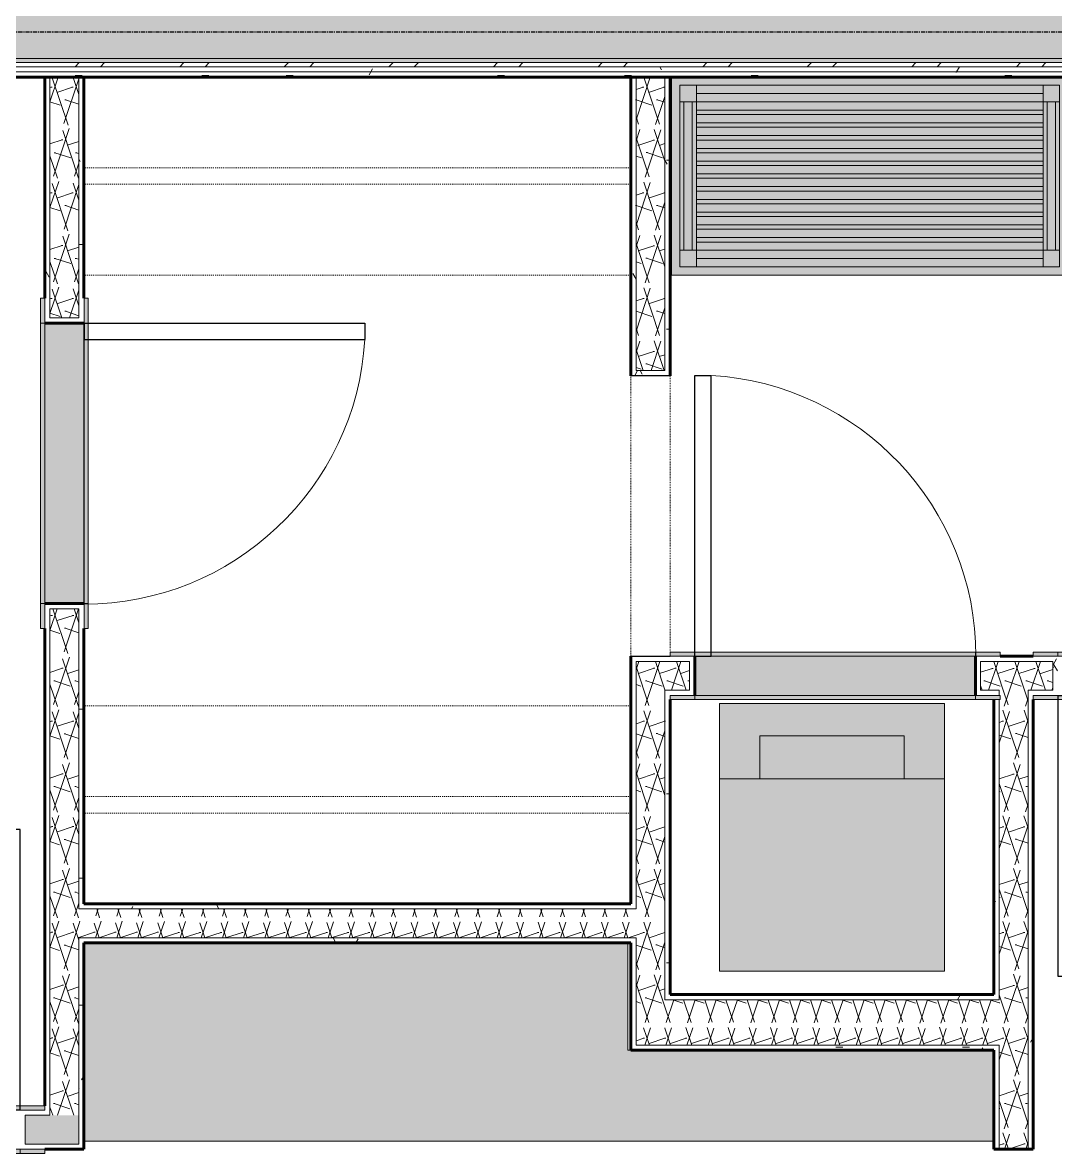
# Model space of a CAD drawing. Header units: inches. Extents: x -4110 to -1807, y 9775 to 11251.
# Drawn here: x -3692.7 to -3567.6, y 10703.3 to 10840.3 of the extents above; entities that cross this region are included whole.
import ezdxf

# ---------------------------------------------------------------- set-up
doc = ezdxf.new("R2010")
doc.units = ezdxf.units.IN
doc.header["$MEASUREMENT"] = 0
for name, pattern in [('Dash', [0.25, 0.125, -0.125]), ('Grid Line 1_2_', [0.875, 0.5, -0.125, 0.125, -0.125]), ('Overhead', [0.15625, 0.09375, -0.0625])]:
    doc.linetypes.add(name, pattern=pattern)
for name, color, linetype, lineweight in [('0-1', 7, 'Continuous', 5), ('0-2', 10, 'Continuous', 18), ('A-DETL-MEDM-1', 50, 'Continuous', 30), ('A-DETL-MEDM-2', 33, 'Overhead', 9), ('A-DOOR-3', 7, 'Continuous', 9), ('A-DOOR-4', 50, 'Continuous', 30), ('A-DOOR-5', 31, 'Overhead', 9), ('A-DOOR-FRAM-1', 31, 'Continuous', 18), ('A-DOOR-FRAM-2', 7, 'Continuous', 9), ('A-WALL', 113, 'Continuous', 18), ('A-WALL-1', 8, 'Continuous', 5), ('A-WALL-3', 250, 'Continuous', 60), ('A-WALL-4', 10, 'Continuous', 18), ('A-WALL-PATT-1', 7, 'Continuous', 9), ('A-WALL-PATT-2', 253, 'Continuous', 9), ('A-WALL-PATT-4', 111, 'Continuous', 9), ('I-WALL-4', 2, 'Continuous', 5), ('I-WALL-5', 2, 'Continuous', 60), ('P-SANR-FIXT-1', 7, 'Continuous', 9), ('P-SANR-FIXT-2', 135, 'Continuous', 9), ('Q-CASE-1', 90, 'Continuous', 9), ('Q-CASE-2', 127, 'Continuous', 9), ('Q-CASE-3', 7, 'Continuous', 9), ('Q-CASE-7', 254, 'Continuous', 9), ('Q-CASE-HDLN-1', 7, 'Dash', 9), ('S-GRID-1', 1, 'Grid Line 1_2_', 30)]:
    doc.layers.add(name, color=color, linetype=linetype, lineweight=lineweight)
pattern_1 = [(0, (0, 0), (20.48, 5.12), [0.845, -14.515, 0.845, -14.515, -81.92]), (0, (0, 0), (20.48, 5.12), [-30.72, 0.845, -29.875, 0.845, -14.515, -35.84]), (0, (0, 0), (20.48, 5.12), [-76.8, 0.845, -9.395, 0.845, -24.755]), (120, (7.68, 2.56), (-14.67405, 15.1762003), [0.845, -14.515, 0.845, -14.515, -81.92]), (120, (7.68, 2.56), (-14.67405, 15.1762003), [-30.72, 0.845, -29.875, 0.845, -14.515, -35.84]), (120, (7.68, 2.56), (-14.67405, 15.1762003), [-76.8, 0.845, -9.395, 0.845, -24.755]), (240, (10.24, 12.8), (-5.80595, -20.2962003), [0.845, -14.515, 0.845, -14.515, -81.92]), (240, (10.24, 12.8), (-5.80595, -20.2962003), [-30.72, 0.845, -29.875, 0.845, -14.515, -35.84]), (240, (10.24, 12.8), (-5.80595, -20.2962003), [-76.8, 0.845, -9.395, 0.845, -24.755])]
pattern_2 = [(161.57, (0.32, 0.32), (-2.560496185, -0.000537386), [0, -18.214, 2.022, 0]), (18.43, (-0.32, 0.32), (-2.560496185, 0.000537386), [0, -18.214, 2.022, 0]), (108.43, (0.32, 0.32), (1.27922091, -6.400876726), [6.07, -14.166]), (71.57, (-0.32, 0.32), (1.27922091, 6.400876726), [6.07, -14.166])]

# ---------------------------------------------------------------- blocks, each defined once
blk = doc.blocks.new('SWING - SINGLE - FLUSH - SWING - FLUSH - 2-10 x 6-8 - PRIVACY-3983844-ENLARGED RCP - 2ND FLOOR PLAN - WEST')
at = {"layer": 'A-DOOR-FRAM-1'}
for points in [[(-17.63, 2.37), (-17, 2.37), (-17, 2.87), (-20, 2.87), (-20, 2.37)], [(-17, 2.37), (17, 2.37), (17, 2.87), (-17, 2.87)], [(19.75, 2.37), (20, 2.37), (20, 2.87), (17, 2.87), (17, 2.37), (17.62, 2.37)], [(-17, -2.88), (-17, -2.38), (-20, -2.38), (-20, -2.88), (-17.63, -2.88)], [(16.5, -2.88), (17, -2.88), (17, -2.38), (-17, -2.38), (-17, -2.88), (-16.5, -2.88)], [(20, -2.88), (20, -2.38), (17, -2.38), (17, -2.88), (19.75, -2.88)]]:
    blk.add_hatch(color=256, dxfattribs=at).paths.add_polyline_path(points, flags=0)
at = {"layer": 'A-DOOR-3'}
blk.add_arc((17, 2.37), 34.07, 93.3657, 180, dxfattribs=at)
at = {"layer": 'A-DOOR-4'}
for p, q in [((15, 2.37), (15, 36.38)), ((17, 36.38), (15, 36.38)), ((17, 2.37), (17, 36.38)), ((17, 2.37), (15, 2.37))]:
    blk.add_line(p, q, dxfattribs=at)
at = {"layer": 'A-DOOR-FRAM-2'}
for p, q in [((-17, 2.87), (-20, 2.87)), ((-20, 2.37), (-20, 2.87)), ((17, 2.87), (-17, 2.87)), ((-17, 2.37), (-17, 2.87)), ((20, 2.87), (17, 2.87)), ((17, 2.37), (17, 2.87)), ((20, 2.37), (20, 2.87)), ((-20, 2.37), (-17, 2.37)), ((-17, 2.37), (17, 2.37)), ((17, 2.37), (20, 2.37)), ((-17, -2.38), (-20, -2.38)), ((-20, -2.38), (-20, -2.88)), ((17, -2.38), (-17, -2.38)), ((-17, -2.38), (-17, -2.88)), ((20, -2.38), (17, -2.38)), ((17, -2.38), (17, -2.88)), ((20, -2.38), (20, -2.88)), ((-20, -2.88), (-17, -2.88)), ((-17, -2.88), (17, -2.88)), ((17, -2.88), (20, -2.88))]:
    blk.add_line(p, q, dxfattribs=at)
blk = doc.blocks.new('OD_CW_Closet - OD_CW_Closet-3838442-ENLARGED RCP - 2ND FLOOR PLAN - WEST')
at = {"layer": 'Q-CASE-HDLN-1'}
for p, q in [((1.74, 0), (67.99, 0)), ((1.74, -11), (67.99, -11)), ((1.74, -13), (67.99, -13))]:
    blk.add_line(p, q, dxfattribs=at)
blk = doc.blocks.new('SWING - SINGLE - FLUSH - SWING - FLUSH - 2-10 x 6-8 - PRIVACY-3983846-ENLARGED RCP - 2ND FLOOR PLAN - WEST')
at = {"layer": 'A-DOOR-FRAM-1'}
for points in [[(-17.63, 2.37), (-17, 2.37), (-17, 2.88), (-20, 2.88), (-20, 2.37)], [(-17, 2.37), (17, 2.37), (17, 2.88), (-17, 2.88)], [(17, 2.37), (20, 2.37), (20, 2.88), (17, 2.88)], [(-17.63, -2.88), (-17, -2.88), (-17, -2.38), (-20, -2.38), (-20, -2.88)], [(17, -2.88), (17, -2.38), (-17, -2.38), (-17, -2.88), (16.5, -2.88)], [(17, -2.88), (20, -2.88), (20, -2.38), (17, -2.38)]]:
    blk.add_hatch(color=256, dxfattribs=at).paths.add_polyline_path(points, flags=0)
at = {"layer": 'A-DOOR-3'}
blk.add_arc((17, -2.38), 34.07, 180, 266.6343, dxfattribs=at)
at = {"layer": 'A-DOOR-4'}
for p, q in [((15, -2.38), (15, -36.38)), ((17, -2.38), (15, -2.38)), ((17, -2.38), (17, -36.38)), ((17, -36.38), (15, -36.38))]:
    blk.add_line(p, q, dxfattribs=at)
at = {"layer": 'A-DOOR-FRAM-2'}
for p, q in [((-17, 2.88), (-20, 2.88)), ((-20, 2.88), (-20, 2.37)), ((17, 2.88), (-17, 2.88)), ((-17, 2.88), (-17, 2.37)), ((20, 2.88), (17, 2.88)), ((17, 2.88), (17, 2.37)), ((20, 2.88), (20, 2.37)), ((-20, 2.37), (-17, 2.37)), ((-17, 2.37), (17, 2.37)), ((17, 2.37), (20, 2.37)), ((-17, -2.38), (-20, -2.38)), ((-20, -2.88), (-20, -2.38)), ((17, -2.38), (-17, -2.38)), ((-17, -2.88), (-17, -2.38)), ((20, -2.38), (17, -2.38)), ((17, -2.88), (17, -2.38)), ((20, -2.88), (20, -2.38)), ((-20, -2.88), (-17, -2.88)), ((-17, -2.88), (17, -2.88)), ((17, -2.88), (20, -2.88))]:
    blk.add_line(p, q, dxfattribs=at)
blk = doc.blocks.new('Stacked Washer and Dryer - 26_x25_ - Private-3627842-ENLARGED RCP - 2ND FLOOR PLAN - WEST')
at = {"layer": 'P-SANR-FIXT-2'}
blk.add_hatch(color=256, dxfattribs=at).paths.add_polyline_path([(29.04, 13.62), (0, 13.62), (0, -13.63), (32.44, -13.63), (32.44, 13.62)], flags=0)
at = {"layer": 'P-SANR-FIXT-1'}
for p, q in [((32.44, 13.62), (0, 13.62)), ((0, -13.63), (0, 13.62)), ((23.34, -13.63), (23.34, 13.62)), ((32.44, 13.62), (32.44, -13.63)), ((28.53, 8.75), (23.34, 8.75)), ((28.53, -8.75), (28.53, 8.75)), ((23.34, -8.75), (28.53, -8.75)), ((0, -13.63), (32.44, -13.63))]:
    blk.add_line(p, q, dxfattribs=at)
blk = doc.blocks.new('Door-Opening - CLEAR OPENING - 34_ x 80_-3928388-ENLARGED RCP - 2ND FLOOR PLAN - WEST')
at = {"layer": 'A-DETL-MEDM-1'}
for p, q in [((-17.32, 2.38), (-17.32, -2.37)), ((16.68, -2.37), (16.68, 2.38))]:
    blk.add_line(p, q, dxfattribs=at)
at = {"layer": 'A-DETL-MEDM-2'}
blk.add_line((-17.32, -2.37), (16.68, -2.37), dxfattribs=at)
at = {"layer": 'A-DOOR-5'}
blk.add_line((16.68, 2.38), (-17.32, 2.38), dxfattribs=at)
blk = doc.blocks.new('Bath Vanity - Bath Vanity 48_-3150017-ENLARGED RCP - 2ND FLOOR PLAN - WEST')
at = {"layer": 'Q-CASE-1'}
h = blk.add_hatch(color=256, dxfattribs=at)
h.paths.add_polyline_path([(12.24, 24), (-23.26, 24), (-23.26, 0), (24.74, 0), (24.74, 24), (13.74, 24)], flags=0)
h.paths.add_polyline_path([(21.74, 23), (23.74, 23), (23.74, 1), (-22.26, 1), (-22.26, 23), (20.24, 23)], flags=0)
h.paths.add_polyline_path([(21.74, 22), (-20.26, 22), (-20.26, 21), (21.74, 21)], flags=0)
h.paths.add_polyline_path([(13.91, 20), (-20.26, 20), (-20.26, 19.45), (21.74, 19.45), (21.74, 20)], flags=0)
h.paths.add_polyline_path([(8.35, 18.45), (-20.26, 18.45), (-20.26, 17.91), (21.74, 17.91), (21.74, 18.45), (14.76, 18.45)], flags=0)
h.paths.add_polyline_path([(-20.26, 16.91), (-20.26, 16.36), (21.74, 16.36), (21.74, 16.91), (8.35, 16.91)], flags=0)
h.paths.add_polyline_path([(8.35, 15.36), (-20.26, 15.36), (-20.26, 14.82), (21.74, 14.82), (21.74, 15.36), (18.57, 15.36)], flags=0)
h.paths.add_polyline_path([(21.74, 13.82), (-20.26, 13.82), (-20.26, 13.27), (21.74, 13.27)], flags=0)
h.paths.add_polyline_path([(-20.26, 12.27), (-20.26, 11.73), (21.74, 11.73), (21.74, 12.27), (8.35, 12.27)], flags=0)
h.paths.add_polyline_path([(12.56, 10.73), (-20.26, 10.73), (-20.26, 10.18), (21.74, 10.18), (21.74, 10.73)], flags=0)
h.paths.add_polyline_path([(8.35, 9.18), (-20.26, 9.18), (-20.26, 8.64), (21.74, 8.64), (21.74, 9.18)], flags=0)
h.paths.add_polyline_path([(8.35, 7.64), (-20.26, 7.64), (-20.26, 7.09), (21.74, 7.09), (21.74, 7.64)], flags=0)
h.paths.add_polyline_path([(-20.26, 6.09), (-20.26, 5.55), (21.74, 5.55), (21.74, 6.09), (8.35, 6.09)], flags=0)
h.paths.add_polyline_path([(8.35, 4.55), (-20.26, 4.55), (-20.26, 4), (21.74, 4), (21.74, 4.55)], flags=0)
h.paths.add_polyline_path([(8.35, 3), (-20.26, 3), (-20.26, 2), (21.74, 2), (21.74, 3)], flags=0)
at = {"layer": 'Q-CASE-2'}
h = blk.add_hatch(color=256, dxfattribs=at)
h.paths.add_polyline_path([(21.74, 23), (21.74, 21), (23.74, 21), (23.74, 23)], flags=0)
h.paths.add_polyline_path([(-20.26, 23), (-22.26, 23), (-22.26, 21), (-20.26, 21), (-20.26, 22)], flags=0)
h.paths.add_polyline_path([(-20.26, 3), (-22.26, 3), (-22.26, 1), (-20.26, 1)], flags=0)
h.paths.add_polyline_path([(22.24, 3), (21.74, 3), (21.74, 1), (23.74, 1), (23.74, 3), (23.24, 3)], flags=0)
for points in [[(21.74, 23), (-20.26, 23), (-20.26, 22), (21.74, 22)], [(-22.26, 21), (-22.26, 3), (-21.76, 3), (-21.76, 21)], [(-20.76, 21), (-21.76, 21), (-21.76, 3), (-20.76, 3), (-20.76, 20)], [(-20.76, 21), (-20.76, 3), (-20.26, 3), (-20.26, 21)], [(-20.26, 21), (-20.26, 20), (21.74, 20), (21.74, 21), (8.35, 21)], [(21.74, 21), (21.74, 3), (22.24, 3), (22.24, 21)], [(22.24, 21), (22.24, 3), (23.24, 3), (23.24, 21)], [(23.24, 21), (23.24, 3), (23.74, 3), (23.74, 21)], [(14.52, 19.45), (-20.26, 19.45), (-20.26, 18.45), (21.74, 18.45), (21.74, 19.45)], [(16.25, 17.91), (-20.26, 17.91), (-20.26, 16.91), (21.74, 16.91), (21.74, 17.91)], [(17.98, 16.36), (-20.26, 16.36), (-20.26, 15.36), (21.74, 15.36), (21.74, 16.36)], [(19.71, 14.82), (-20.26, 14.82), (-20.26, 13.82), (21.74, 13.82), (21.74, 14.82)], [(-20.26, 13.27), (-20.26, 12.27), (21.74, 12.27), (21.74, 13.27), (8.35, 13.27)], [(-20.26, 11.73), (-20.26, 10.73), (21.74, 10.73), (21.74, 11.73), (8.35, 11.73)], [(-20.26, 10.18), (-20.26, 9.18), (21.74, 9.18), (21.74, 10.18), (8.35, 10.18)], [(-8.47, 8.64), (-20.26, 8.64), (-20.26, 7.64), (21.74, 7.64), (21.74, 8.64), (8.35, 8.64)], [(8.35, 7.09), (-20.26, 7.09), (-20.26, 6.09), (21.74, 6.09), (21.74, 7.09)], [(8.35, 5.55), (-20.26, 5.55), (-20.26, 4.55), (21.74, 4.55), (21.74, 5.55)], [(-20.26, 4), (-20.26, 3), (21.74, 3), (21.74, 4), (-19.26, 4)], [(-20.26, 2), (-20.26, 1), (21.74, 1), (21.74, 2), (8.35, 2)]]:
    blk.add_hatch(color=256, dxfattribs=at).paths.add_polyline_path(points, flags=0)
at = {"layer": 'Q-CASE-3'}
for p, q in [((-23.26, 0), (-23.26, 24)), ((-23.26, 24), (24.74, 24)), ((24.74, 24), (24.74, 0)), ((-22.26, 21), (-22.26, 23)), ((-22.26, 23), (-20.26, 23)), ((-20.26, 23), (21.74, 23)), ((-20.26, 23), (-20.26, 21)), ((-20.26, 22), (21.74, 22)), ((21.74, 21), (21.74, 23)), ((21.74, 23), (23.74, 23)), ((23.74, 23), (23.74, 21)), ((-22.26, 21), (-22.26, 3)), ((-20.26, 21), (-22.26, 21)), ((-21.76, 21), (-21.76, 3)), ((-20.76, 21), (-20.76, 3)), ((21.74, 21), (-20.26, 21)), ((-20.26, 21), (-20.26, 3)), ((21.74, 21), (21.74, 3)), ((23.74, 21), (21.74, 21)), ((22.24, 21), (22.24, 3)), ((23.24, 21), (23.24, 3)), ((23.74, 21), (23.74, 3)), ((-20.26, 20), (21.74, 20)), ((21.74, 19.45), (-20.26, 19.45)), ((-20.26, 18.45), (21.74, 18.45)), ((21.74, 17.91), (-20.26, 17.91)), ((-20.26, 16.91), (21.74, 16.91)), ((21.74, 16.36), (-20.26, 16.36)), ((-20.26, 15.36), (21.74, 15.36)), ((21.74, 14.82), (-20.26, 14.82)), ((-20.26, 13.82), (21.74, 13.82)), ((21.74, 13.27), (-20.26, 13.27)), ((-20.26, 12.27), (21.74, 12.27)), ((21.74, 11.73), (-20.26, 11.73)), ((-20.26, 10.73), (21.74, 10.73)), ((21.74, 10.18), (-20.26, 10.18)), ((-20.26, 9.18), (21.74, 9.18)), ((21.74, 8.64), (-20.26, 8.64)), ((-20.26, 7.64), (21.74, 7.64)), ((21.74, 7.09), (-20.26, 7.09)), ((-20.26, 6.09), (21.74, 6.09)), ((21.74, 5.55), (-20.26, 5.55)), ((-20.26, 4.55), (21.74, 4.55)), ((-22.26, 1), (-22.26, 3)), ((-22.26, 3), (-20.26, 3)), ((21.74, 4), (-20.26, 4)), ((-20.26, 3), (21.74, 3)), ((-20.26, 3), (-20.26, 1)), ((21.74, 1), (21.74, 3)), ((21.74, 3), (23.74, 3)), ((23.74, 3), (23.74, 1)), ((-20.26, 2), (21.74, 2)), ((-20.26, 1), (-22.26, 1)), ((-20.26, 1), (21.74, 1)), ((23.74, 1), (21.74, 1))]:
    blk.add_line(p, q, dxfattribs=at)
blk = doc.blocks.new('SWING - SINGLE - FLUSH - SWING - FLUSH - 2-10 x 6-8 - PASSAGE-3983857-ENLARGED RCP - 2ND FLOOR PLAN - WEST')
at = {"layer": 'A-DOOR-FRAM-1'}
for points in [[(-17, 2.87), (-20, 2.87), (-20, 2.37), (-17, 2.37)], [(17, 2.37), (17, 2.87), (-17, 2.87), (-17, 2.37), (16.41, 2.37)], [(20, 2.37), (20, 2.87), (17, 2.87), (17, 2.37)], [(-17, -2.88), (-17, -2.38), (-20, -2.38), (-20, -2.88), (-19.87, -2.88)], [(17, -2.88), (17, -2.38), (-17, -2.38), (-17, -2.88), (16.5, -2.88)], [(20, -2.38), (17, -2.38), (17, -2.88), (20, -2.88)]]:
    blk.add_hatch(color=256, dxfattribs=at).paths.add_polyline_path(points, flags=0)
at = {"layer": 'A-DOOR-3'}
blk.add_arc((17, -2.38), 34.07, 180, 266.6343, dxfattribs=at)
at = {"layer": 'A-DOOR-4'}
for p, q in [((15, -2.38), (15, -36.38)), ((17, -2.38), (15, -2.38)), ((17, -2.38), (17, -36.38)), ((17, -36.38), (15, -36.38))]:
    blk.add_line(p, q, dxfattribs=at)
at = {"layer": 'A-DOOR-FRAM-2'}
for p, q in [((-17, 2.87), (-20, 2.87)), ((-20, 2.87), (-20, 2.37)), ((17, 2.87), (-17, 2.87)), ((-17, 2.87), (-17, 2.37)), ((20, 2.87), (17, 2.87)), ((17, 2.87), (17, 2.37)), ((20, 2.87), (20, 2.37)), ((-20, 2.37), (-17, 2.37)), ((-17, 2.37), (17, 2.37)), ((17, 2.37), (20, 2.37)), ((-17, -2.38), (-20, -2.38)), ((-20, -2.88), (-20, -2.38)), ((17, -2.38), (-17, -2.38)), ((-17, -2.88), (-17, -2.38)), ((20, -2.38), (17, -2.38)), ((17, -2.88), (17, -2.38)), ((20, -2.88), (20, -2.38)), ((-20, -2.88), (-17, -2.88)), ((-17, -2.88), (17, -2.88)), ((17, -2.88), (20, -2.88))]:
    blk.add_line(p, q, dxfattribs=at)
blk = doc.blocks.new('OD_CW_Closet - OD_CW_Closet-3890306-ENLARGED RCP - 2ND FLOOR PLAN - WEST')
at = {"layer": 'Q-CASE-HDLN-1'}
for p, q in [((0.74, 13), (66.99, 13)), ((0.74, 11), (66.99, 11)), ((0.74, 0), (66.99, 0))]:
    blk.add_line(p, q, dxfattribs=at)
blk = doc.blocks.new('Casework 15 - Casework 1-3930286-ENLARGED RCP - 2ND FLOOR PLAN - WEST')
at = {"layer": 'Q-CASE-7'}
blk.add_hatch(color=256, dxfattribs=at).paths.add_polyline_path([(-3589.26, 10704.81), (-3575.05, 10704.81), (-3575.05, 10715.81), (-3619.4, 10715.81), (-3619.4, 10728.81), (-3685.3, 10728.81), (-3685.3, 10704.81), (-3614.3, 10704.81)], flags=0)
at = {"layer": 'Q-CASE-3'}
for p, q in [((-3619.4, 10728.81), (-3619.4, 10715.81)), ((-3619.4, 10715.81), (-3619.05, 10715.81)), ((-3575.05, 10704.81), (-3685.3, 10704.81))]:
    blk.add_line(p, q, dxfattribs=at)
blk = doc.blocks.new('CTR - 1st Phase - Unit Layouts_rvt-1-ENLARGED RCP - 2ND FLOOR PLAN - WEST')
at = {"layer": 'A-WALL-1'}
for points in [[(-3690.05, 10769.94), (-3685.3, 10769.94), (-3685.3, 10803.94), (-3690.05, 10803.94)], [(-3578.15, 10758.81), (-3577.3, 10758.81), (-3577.3, 10763.56), (-3611.3, 10763.56), (-3611.3, 10758.81), (-3581.05, 10758.81)]]:
    blk.add_hatch(color=256, dxfattribs=at).paths.add_polyline_path(points, flags=0)
at = {"layer": 'A-WALL-PATT-1'}
h = blk.add_hatch(dxfattribs=at)
h.set_pattern_fill('FP_1', color=256, style=0, pattern_type=2)
h.set_pattern_definition(pattern_1)
h.paths.add_polyline_path([(-3690.05, 10708.56), (-3689.42, 10708.56), (-3689.42, 10769.32), (-3687.67, 10769.32), (-3687.67, 10769.94), (-3690.05, 10769.94), (-3690.05, 10709.06)], flags=0)
h.paths.add_polyline_path([(-3690.05, 10803.94), (-3687.67, 10803.94), (-3687.67, 10804.57), (-3689.42, 10804.57), (-3689.42, 10833.75), (-3690.05, 10833.75), (-3690.05, 10804.57)], flags=0)
h = blk.add_hatch(dxfattribs=at)
h.set_pattern_fill('FP_1', color=256, style=0, pattern_type=2)
h.set_pattern_definition(pattern_1)
h.paths.add_polyline_path([(-3685.3, 10704.44), (-3685.3, 10729.44), (-3685.92, 10729.44), (-3685.92, 10704.44)], flags=0)
h.paths.add_polyline_path([(-3685.34, 10732.94), (-3685.3, 10732.94), (-3685.3, 10769.94), (-3687.67, 10769.94), (-3687.67, 10769.32), (-3685.92, 10769.32), (-3685.92, 10732.94)], flags=0)
h.paths.add_polyline_path([(-3685.3, 10803.94), (-3685.3, 10833.75), (-3685.92, 10833.75), (-3685.92, 10804.57), (-3687.67, 10804.57), (-3687.67, 10803.94), (-3685.92, 10803.94)], flags=0)
h = blk.add_hatch(dxfattribs=at)
h.set_pattern_fill('FP_1', color=256, style=0, pattern_type=2)
h.set_pattern_definition(pattern_1)
h.paths.add_polyline_path([(-3618.42, 10715.81), (-3618.42, 10729.44), (-3619.05, 10729.44), (-3619.05, 10715.81), (-3618.82, 10715.81)], flags=0)
h.paths.add_polyline_path([(-3618.42, 10732.94), (-3618.42, 10762.94), (-3616.67, 10762.94), (-3616.67, 10763.56), (-3619.05, 10763.56), (-3619.05, 10732.94)], flags=0)
h.paths.add_polyline_path([(-3618.45, 10797.56), (-3616.67, 10797.56), (-3616.67, 10798.19), (-3618.42, 10798.19), (-3618.42, 10833.75), (-3619.05, 10833.75), (-3619.05, 10797.56)], flags=0)
h = blk.add_hatch(dxfattribs=at)
h.set_pattern_fill('FP_1', color=256, style=0, pattern_type=2)
h.set_pattern_definition(pattern_1)
h.paths.add_polyline_path([(-3614.92, 10721.94), (-3614.3, 10721.94), (-3614.3, 10759.44), (-3614.92, 10759.44), (-3614.92, 10722.56)], flags=0)
h.paths.add_polyline_path([(-3614.92, 10762.94), (-3614.3, 10762.94), (-3614.3, 10763.56), (-3616.67, 10763.56), (-3616.67, 10762.94)], flags=0)
h.paths.add_polyline_path([(-3614.3, 10797.56), (-3614.3, 10833.75), (-3614.92, 10833.75), (-3614.92, 10798.19), (-3616.67, 10798.19), (-3616.67, 10797.56), (-3614.92, 10797.56)], flags=0)
h = blk.add_hatch(dxfattribs=at)
h.set_pattern_fill('FP_1', color=256, style=0, pattern_type=2)
h.set_pattern_definition(pattern_1)
h.paths.add_polyline_path([(-3532.67, 10761.19), (-3532.67, 10762.94), (-3487.3, 10762.94), (-3487.3, 10763.56), (-3533.3, 10763.56), (-3533.3, 10761.19)], flags=0)
h.paths.add_polyline_path([(-3567.3, 10761.19), (-3567.3, 10763.56), (-3577.3, 10763.56), (-3577.3, 10761.19), (-3576.67, 10761.19), (-3576.67, 10762.94), (-3567.92, 10762.94), (-3567.92, 10761.19)], flags=0)
h.paths.add_polyline_path([(-3611.92, 10761.19), (-3611.3, 10761.19), (-3611.3, 10763.56), (-3614.3, 10763.56), (-3614.3, 10762.94), (-3611.92, 10762.94)], flags=0)
h = blk.add_hatch(dxfattribs=at)
h.set_pattern_fill('FP_1', color=256, style=0, pattern_type=2)
h.set_pattern_definition(pattern_1)
h.paths.add_polyline_path([(-3517.92, 10758.81), (-3487.3, 10758.81), (-3487.3, 10759.44), (-3517.92, 10759.44)], flags=0)
h.paths.add_polyline_path([(-3533.3, 10758.81), (-3521.42, 10758.81), (-3521.42, 10759.44), (-3532.67, 10759.44), (-3532.67, 10761.19), (-3533.3, 10761.19), (-3533.3, 10759.44)], flags=0)
h.paths.add_polyline_path([(-3567.3, 10758.81), (-3567.3, 10761.19), (-3567.92, 10761.19), (-3567.92, 10759.44), (-3570.92, 10759.44), (-3570.92, 10758.81), (-3567.92, 10758.81)], flags=0)
h.paths.add_polyline_path([(-3576.67, 10758.81), (-3574.42, 10758.81), (-3574.42, 10759.44), (-3576.67, 10759.44), (-3576.67, 10761.19), (-3577.3, 10761.19), (-3577.3, 10758.81)], flags=0)
h.paths.add_polyline_path([(-3611.3, 10758.81), (-3611.3, 10761.19), (-3611.92, 10761.19), (-3611.92, 10759.44), (-3614.3, 10759.44), (-3614.3, 10758.81), (-3611.92, 10758.81)], flags=0)
h = blk.add_hatch(dxfattribs=at)
h.set_pattern_fill('FP_1', color=256, style=0, pattern_type=2)
h.set_pattern_definition(pattern_1)
h.paths.add_polyline_path([(-3570.3, 10703.81), (-3570.3, 10758.81), (-3570.92, 10758.81), (-3570.92, 10703.81)], flags=0)
h = blk.add_hatch(dxfattribs=at)
h.set_pattern_fill('FP_1', color=256, style=0, pattern_type=2)
h.set_pattern_definition(pattern_1)
h.paths.add_polyline_path([(-3574.42, 10703.81), (-3574.42, 10716.44), (-3575.05, 10716.44), (-3575.05, 10703.81)], flags=0)
h.paths.add_polyline_path([(-3575.05, 10721.94), (-3574.42, 10721.94), (-3574.43, 10758.31), (-3575.05, 10758.31), (-3575.05, 10722.56)], flags=0)
h = blk.add_hatch(dxfattribs=at)
h.set_pattern_fill('FP_1', color=256, style=0, pattern_type=2)
h.set_pattern_definition(pattern_1)
h.paths.add_polyline_path([(-3619.05, 10732.94), (-3619.05, 10733.56), (-3685.3, 10733.56), (-3685.3, 10732.94), (-3619.4, 10732.94)], flags=0)
h = blk.add_hatch(dxfattribs=at)
h.set_pattern_fill('FP_1', color=256, style=0, pattern_type=2)
h.set_pattern_definition(pattern_1)
h.paths.add_polyline_path([(-3619.05, 10728.81), (-3619.05, 10729.44), (-3685.3, 10729.44), (-3685.3, 10728.81), (-3619.4, 10728.81)], flags=0)
h = blk.add_hatch(dxfattribs=at)
h.set_pattern_fill('FP_1', color=256, style=0, pattern_type=2)
h.set_pattern_definition(pattern_1)
h.paths.add_polyline_path([(-3575.05, 10721.94), (-3575.05, 10722.56), (-3614.3, 10722.56), (-3614.3, 10721.94), (-3581.05, 10721.94)], flags=0)
h = blk.add_hatch(dxfattribs=at)
h.set_pattern_fill('FP_1', color=256, style=0, pattern_type=2)
h.set_pattern_definition(pattern_1)
h.paths.add_polyline_path([(-3614.92, 10715.81), (-3575.05, 10715.81), (-3575.05, 10716.44), (-3618.42, 10716.44), (-3618.42, 10715.81), (-3618.39, 10715.81)], flags=0)
h = blk.add_hatch(dxfattribs=at)
h.set_pattern_fill('FP_1', color=256, style=0, pattern_type=2)
h.set_pattern_definition(pattern_1)
h.paths.add_polyline_path([(-3727.67, 10706.19), (-3727.05, 10706.19), (-3727.05, 10708.56), (-3852.47, 10708.56), (-3852.47, 10707.94), (-3727.67, 10707.94)], flags=0)
h.paths.add_polyline_path([(-3692.42, 10706.19), (-3692.42, 10707.94), (-3689.42, 10707.94), (-3689.42, 10708.56), (-3693.05, 10708.56), (-3693.05, 10706.19)], flags=0)
h = blk.add_hatch(dxfattribs=at)
h.set_pattern_fill('FP_1', color=256, style=0, pattern_type=2)
h.set_pattern_definition(pattern_1)
h.paths.add_polyline_path([(-3689.42, 10703.81), (-3685.3, 10703.81), (-3685.3, 10704.44), (-3692.42, 10704.44), (-3692.42, 10706.19), (-3693.05, 10706.19), (-3693.05, 10703.81), (-3690.05, 10703.81)], flags=0)
h.paths.add_polyline_path([(-3830.19, 10703.81), (-3727.05, 10703.81), (-3727.05, 10706.19), (-3727.67, 10706.19), (-3727.67, 10704.44), (-3852.47, 10704.44), (-3852.47, 10703.81), (-3841.86, 10703.81)], flags=0)
at = {"layer": 'A-WALL-PATT-2'}
h = blk.add_hatch(dxfattribs=at)
h.set_pattern_fill('FP_2', color=256, style=0, pattern_type=2)
h.set_pattern_definition(pattern_2)
h.paths.add_polyline_path([(-3689.42, 10707.94), (-3685.92, 10707.94), (-3685.92, 10769.32), (-3689.42, 10769.32), (-3689.42, 10708.56)], flags=0)
h.paths.add_polyline_path([(-3687.67, 10804.57), (-3685.92, 10804.57), (-3685.92, 10833.75), (-3689.42, 10833.75), (-3689.42, 10804.57)], flags=0)
h = blk.add_hatch(dxfattribs=at)
h.set_pattern_fill('FP_2', color=256, style=0, pattern_type=2)
h.set_pattern_definition(pattern_2)
h.paths.add_polyline_path([(-3618.42, 10716.44), (-3614.92, 10716.44), (-3614.92, 10762.94), (-3618.42, 10762.94), (-3618.42, 10721.94)], flags=0)
h.paths.add_polyline_path([(-3618.42, 10798.19), (-3614.92, 10798.19), (-3614.92, 10833.75), (-3618.42, 10833.75), (-3618.42, 10824.91)], flags=0)
h = blk.add_hatch(dxfattribs=at)
h.set_pattern_fill('FP_2', color=256, style=0, pattern_type=2)
h.set_pattern_definition(pattern_2)
h.paths.add_polyline_path([(-3499.17, 10759.44), (-3487.3, 10759.44), (-3487.3, 10761.15), (-3486.67, 10761.19), (-3486.67, 10762.94), (-3532.67, 10762.94), (-3532.67, 10759.44), (-3517.92, 10759.44)], flags=0)
h.paths.add_polyline_path([(-3567.92, 10759.44), (-3567.92, 10762.94), (-3576.67, 10762.94), (-3576.67, 10759.44), (-3570.3, 10759.44)], flags=0)
h.paths.add_polyline_path([(-3614.3, 10759.44), (-3611.92, 10759.44), (-3611.92, 10762.94), (-3614.92, 10762.94), (-3614.92, 10759.44)], flags=0)
h = blk.add_hatch(dxfattribs=at)
h.set_pattern_fill('FP_2', color=256, style=0, pattern_type=2)
h.set_pattern_definition(pattern_2)
h.paths.add_polyline_path([(-3570.92, 10703.81), (-3570.92, 10759.44), (-3574.42, 10759.44), (-3574.42, 10758.81), (-3574.3, 10758.81), (-3574.3, 10758.31), (-3574.42, 10758.31), (-3574.42, 10703.81)], flags=0)
h = blk.add_hatch(dxfattribs=at)
h.set_pattern_fill('FP_2', color=256, style=0, pattern_type=2)
h.set_pattern_definition(pattern_2)
h.paths.add_polyline_path([(-3618.42, 10729.44), (-3618.42, 10732.94), (-3685.92, 10732.94), (-3685.92, 10729.44), (-3619.05, 10729.44)], flags=0)
h = blk.add_hatch(dxfattribs=at)
h.set_pattern_fill('FP_2', color=256, style=0, pattern_type=2)
h.set_pattern_definition(pattern_2)
h.paths.add_polyline_path([(-3614.3, 10716.44), (-3574.42, 10716.45), (-3574.42, 10721.94), (-3614.92, 10721.94), (-3614.92, 10716.44)], flags=0)
h = blk.add_hatch(dxfattribs=at)
h.set_pattern_fill('FP_2', color=256, style=0, pattern_type=2)
h.set_pattern_definition(pattern_2)
h.paths.add_polyline_path([(-3685.92, 10704.44), (-3685.92, 10707.94), (-3692.42, 10707.94), (-3692.42, 10704.44), (-3690.3, 10704.44)], flags=0)
h.paths.add_polyline_path([(-3847.51, 10704.44), (-3727.67, 10704.44), (-3727.67, 10707.94), (-3852.47, 10707.94), (-3852.47, 10704.44)], flags=0)
at = {"layer": 'A-WALL-3'}
for p, q in [((-3690.05, 10806.94), (-3690.05, 10833.75)), ((-3690.05, 10833.75), (-3685.3, 10833.75)), ((-3685.3, 10833.75), (-3685.3, 10806.94)), ((-3619.05, 10797.56), (-3619.05, 10833.75)), ((-3619.05, 10833.75), (-3614.3, 10833.75)), ((-3614.3, 10833.75), (-3614.3, 10797.56)), ((-3685.3, 10803.94), (-3690.05, 10803.94)), ((-3690.05, 10769.94), (-3685.3, 10769.94)), ((-3690.05, 10709.06), (-3690.05, 10766.94)), ((-3685.3, 10766.94), (-3685.3, 10733.56)), ((-3619.05, 10733.56), (-3619.05, 10763.56)), ((-3611.3, 10763.56), (-3611.3, 10758.81)), ((-3577.3, 10758.81), (-3577.3, 10763.56)), ((-3574.3, 10763.56), (-3570.3, 10763.56)), ((-3614.3, 10758.31), (-3614.3, 10722.56)), ((-3575.05, 10722.56), (-3575.05, 10758.31)), ((-3570.3, 10758.31), (-3570.3, 10703.81)), ((-3685.3, 10733.56), (-3619.05, 10733.56)), ((-3685.3, 10728.81), (-3685.3, 10708.56)), ((-3619.05, 10728.81), (-3685.3, 10728.81)), ((-3619.05, 10715.81), (-3619.05, 10728.81)), ((-3614.3, 10722.56), (-3575.05, 10722.56)), ((-3618.42, 10715.81), (-3619.05, 10715.81)), ((-3614.3, 10715.81), (-3618.42, 10715.81)), ((-3575.05, 10715.81), (-3614.3, 10715.81)), ((-3575.05, 10703.81), (-3575.05, 10715.81)), ((-3685.3, 10708.56), (-3685.3, 10704.44)), ((-3685.3, 10703.81), (-3690.05, 10703.81)), ((-3685.3, 10704.44), (-3685.3, 10703.81)), ((-3570.3, 10703.81), (-3575.05, 10703.81))]:
    blk.add_line(p, q, dxfattribs=at)
at = {"layer": 'A-WALL-4'}
for p, q in [((-3689.42, 10804.57), (-3689.42, 10833.75)), ((-3685.92, 10833.75), (-3685.92, 10804.57)), ((-3618.42, 10798.19), (-3618.42, 10833.75)), ((-3614.92, 10833.75), (-3614.92, 10798.19)), ((-3690.05, 10803.94), (-3690.05, 10769.94)), ((-3687.67, 10804.57), (-3689.42, 10804.57)), ((-3685.92, 10804.57), (-3687.67, 10804.57)), ((-3685.3, 10769.94), (-3685.3, 10803.94)), ((-3616.67, 10798.19), (-3618.42, 10798.19)), ((-3614.92, 10798.19), (-3616.67, 10798.19)), ((-3689.42, 10708.56), (-3689.42, 10769.32)), ((-3689.42, 10769.32), (-3687.67, 10769.32)), ((-3687.67, 10769.32), (-3685.92, 10769.32)), ((-3685.92, 10769.32), (-3685.92, 10732.94)), ((-3618.42, 10732.94), (-3618.42, 10762.94)), ((-3618.42, 10762.94), (-3616.67, 10762.94)), ((-3616.67, 10762.94), (-3614.92, 10762.94)), ((-3614.3, 10762.94), (-3614.92, 10762.94)), ((-3614.3, 10762.94), (-3614.92, 10762.94)), ((-3614.3, 10762.94), (-3611.92, 10762.94)), ((-3611.92, 10762.94), (-3611.92, 10761.19)), ((-3577.3, 10763.56), (-3611.3, 10763.56)), ((-3576.67, 10761.19), (-3576.67, 10762.94)), ((-3576.67, 10762.94), (-3567.92, 10762.94)), ((-3567.92, 10762.94), (-3567.92, 10761.19)), ((-3611.92, 10761.19), (-3611.92, 10759.44)), ((-3576.67, 10759.44), (-3576.67, 10761.19)), ((-3567.92, 10761.19), (-3567.92, 10759.44)), ((-3614.3, 10759.44), (-3614.92, 10759.44)), ((-3614.92, 10759.44), (-3614.92, 10721.94)), ((-3614.92, 10759.44), (-3614.3, 10759.44)), ((-3611.92, 10759.44), (-3614.3, 10759.44)), ((-3611.3, 10758.81), (-3577.3, 10758.81)), ((-3574.42, 10759.44), (-3576.67, 10759.44)), ((-3574.42, 10759.44), (-3574.42, 10758.81)), ((-3567.92, 10759.44), (-3570.92, 10759.44)), ((-3570.92, 10759.44), (-3570.92, 10758.81)), ((-3570.92, 10758.81), (-3570.92, 10703.81)), ((-3574.42, 10758.31), (-3574.42, 10721.94)), ((-3685.3, 10732.94), (-3685.92, 10732.94)), ((-3685.3, 10732.94), (-3619.05, 10732.94)), ((-3618.42, 10732.94), (-3619.05, 10732.94)), ((-3685.92, 10729.44), (-3685.92, 10708.56)), ((-3685.3, 10729.44), (-3685.92, 10729.44)), ((-3685.3, 10729.44), (-3619.05, 10729.44)), ((-3618.42, 10729.44), (-3619.05, 10729.44)), ((-3618.42, 10716.44), (-3618.42, 10729.44)), ((-3614.92, 10721.94), (-3614.3, 10721.94)), ((-3575.05, 10721.94), (-3614.3, 10721.94)), ((-3575.05, 10721.94), (-3574.42, 10721.94)), ((-3618.42, 10716.44), (-3614.92, 10716.44)), ((-3614.92, 10716.44), (-3614.3, 10716.44)), ((-3575.05, 10716.44), (-3614.3, 10716.44)), ((-3575.05, 10716.44), (-3574.42, 10716.44)), ((-3574.42, 10716.44), (-3574.42, 10703.81)), ((-3692.42, 10706.19), (-3692.42, 10707.94)), ((-3692.42, 10707.94), (-3689.42, 10707.94)), ((-3689.42, 10707.94), (-3689.42, 10708.56)), ((-3685.92, 10707.94), (-3685.92, 10708.56)), ((-3685.92, 10704.44), (-3685.92, 10707.94)), ((-3692.42, 10704.44), (-3692.42, 10706.19)), ((-3685.92, 10704.44), (-3692.42, 10704.44))]:
    blk.add_line(p, q, dxfattribs=at)
at = {"layer": '0-2'}
for name, p, rotation in [('Bath Vanity - Bath Vanity 48_-3150017-ENLARGED RCP - 2ND FLOOR PLAN - WEST', (-3589.37, 10833.75), 180), ('OD_CW_Closet - OD_CW_Closet-3838442-ENLARGED RCP - 2ND FLOOR PLAN - WEST', (-3617.31, 10809.75), 180), ('SWING - SINGLE - FLUSH - SWING - FLUSH - 2-10 x 6-8 - PRIVACY-3983846-ENLARGED RCP - 2ND FLOOR PLAN - WEST', (-3687.67, 10786.94), 89.9999999999788), ('Door-Opening - CLEAR OPENING - 34_ x 80_-3928388-ENLARGED RCP - 2ND FLOOR PLAN - WEST', (-3616.67, 10780.24), 270.0000000000378), ('SWING - SINGLE - FLUSH - SWING - FLUSH - 2-10 x 6-8 - PASSAGE-3983857-ENLARGED RCP - 2ND FLOOR PLAN - WEST', (-3594.3, 10761.19), 180), ('SWING - SINGLE - FLUSH - SWING - FLUSH - 2-10 x 6-8 - PRIVACY-3983844-ENLARGED RCP - 2ND FLOOR PLAN - WEST', (-3550.3, 10761.19), 180), ('OD_CW_Closet - OD_CW_Closet-3890306-ENLARGED RCP - 2ND FLOOR PLAN - WEST', (-3618.31, 10757.56), 180), ('Stacked Washer and Dryer - 26_x25_ - Private-3627842-ENLARGED RCP - 2ND FLOOR PLAN - WEST', (-3594.67, 10725.38), 90.00000000004877)]:
    blk.add_blockref(name, p, dxfattribs=dict(at, rotation=rotation))
for name, p in [('SWING - SINGLE - FLUSH - SWING - FLUSH - 2-10 x 6-8 - PRIVACY-3983844-ENLARGED RCP - 2ND FLOOR PLAN - WEST', (-3710.05, 10706.19)), ('Casework 15 - Casework 1-3930286-ENLARGED RCP - 2ND FLOOR PLAN - WEST', (0, 0))]:
    blk.add_blockref(name, p, dxfattribs=at)
blk = doc.blocks.new('CTR - 1st Phase - Structure_rvt-1-ENLARGED RCP - 2ND FLOOR PLAN - WEST')
at = {"layer": 'S-GRID-1'}
blk.add_line((-1807.14, 10839.19), (-4076.95, 10839.19), dxfattribs=at)

msp = doc.modelspace()

# ---------------------------------------------------------------- hatches: boundary and pattern name
at = {"layer": 'A-WALL-PATT-4'}
h = msp.add_hatch(dxfattribs=at)
h.set_pattern_fill('FP_2', color=256, style=0, pattern_type=2)
h.set_pattern_definition(pattern_2)
h.paths.add_polyline_path([(-3486.67, 10836), (-3486.7, 10841.5), (-3852.47, 10841.5), (-3852.47, 10836), (-3486.93, 10836)], flags=0)
h = msp.add_hatch(dxfattribs=at)
h.set_pattern_fill('FP_33', color=256, style=0, pattern_type=2)
h.set_pattern_definition([(45, (0, 0), (-6.335677, 6.335677), []), (45, (0, 9.6), (-6.335677, 6.335677), [])])
h.paths.add_polyline_path([(-3486.67, 10835), (-3486.7, 10835.5), (-3852.47, 10835.5), (-3852.47, 10835), (-3487.3, 10835)], flags=0)
h = msp.add_hatch(dxfattribs=at)
h.set_pattern_fill('FP_1', color=256, style=0, pattern_type=2)
h.set_pattern_definition(pattern_1)
h.paths.add_polyline_path([(-3486.94, 10834.38), (-3486.67, 10834.38), (-3486.67, 10835), (-3852.47, 10835), (-3852.47, 10834.38), (-3486.95, 10834.38)], flags=0)
h = msp.add_hatch(dxfattribs=at)
h.set_pattern_fill('FP_1', color=256, style=0, pattern_type=2)
h.set_pattern_definition(pattern_1)
h.paths.add_polyline_path([(-3852.47, 10833.75), (-3557.99, 10833.75), (-3557.99, 10834.37), (-3538.04, 10834.37), (-3538.04, 10833.75), (-3487.3, 10833.75), (-3487.3, 10834.38), (-3852.47, 10834.38)], flags=0)
at = {"layer": 'I-WALL-4'}
msp.add_hatch(color=256, dxfattribs=at).paths.add_polyline_path([(-3486.95, 10835.5), (-3486.67, 10835.5), (-3486.67, 10836), (-3852.47, 10836), (-3852.47, 10835.5), (-3487.3, 10835.5)], flags=0)

# ---------------------------------------------------------------- linework, layer by layer
at = {"layer": 'A-WALL'}
for p, q in [((-3852.47, 10836), (-3486.67, 10836)), ((-3852.47, 10835.5), (-3486.67, 10835.5)), ((-3852.47, 10835), (-3486.67, 10835)), ((-3852.47, 10834.38), (-3486.67, 10834.38))]:
    msp.add_line(p, q, dxfattribs=at)
at = {"layer": 'I-WALL-5'}
msp.add_line((-3557.99, 10833.75), (-3852.47, 10833.75), dxfattribs=at)

# ---------------------------------------------------------------- block references
at = {"layer": '0-1'}
for name in ['CTR - 1st Phase - Structure_rvt-1-ENLARGED RCP - 2ND FLOOR PLAN - WEST', 'CTR - 1st Phase - Unit Layouts_rvt-1-ENLARGED RCP - 2ND FLOOR PLAN - WEST']:
    msp.add_blockref(name, (0, 0), dxfattribs=at)

doc.saveas('drawing.dxf')
